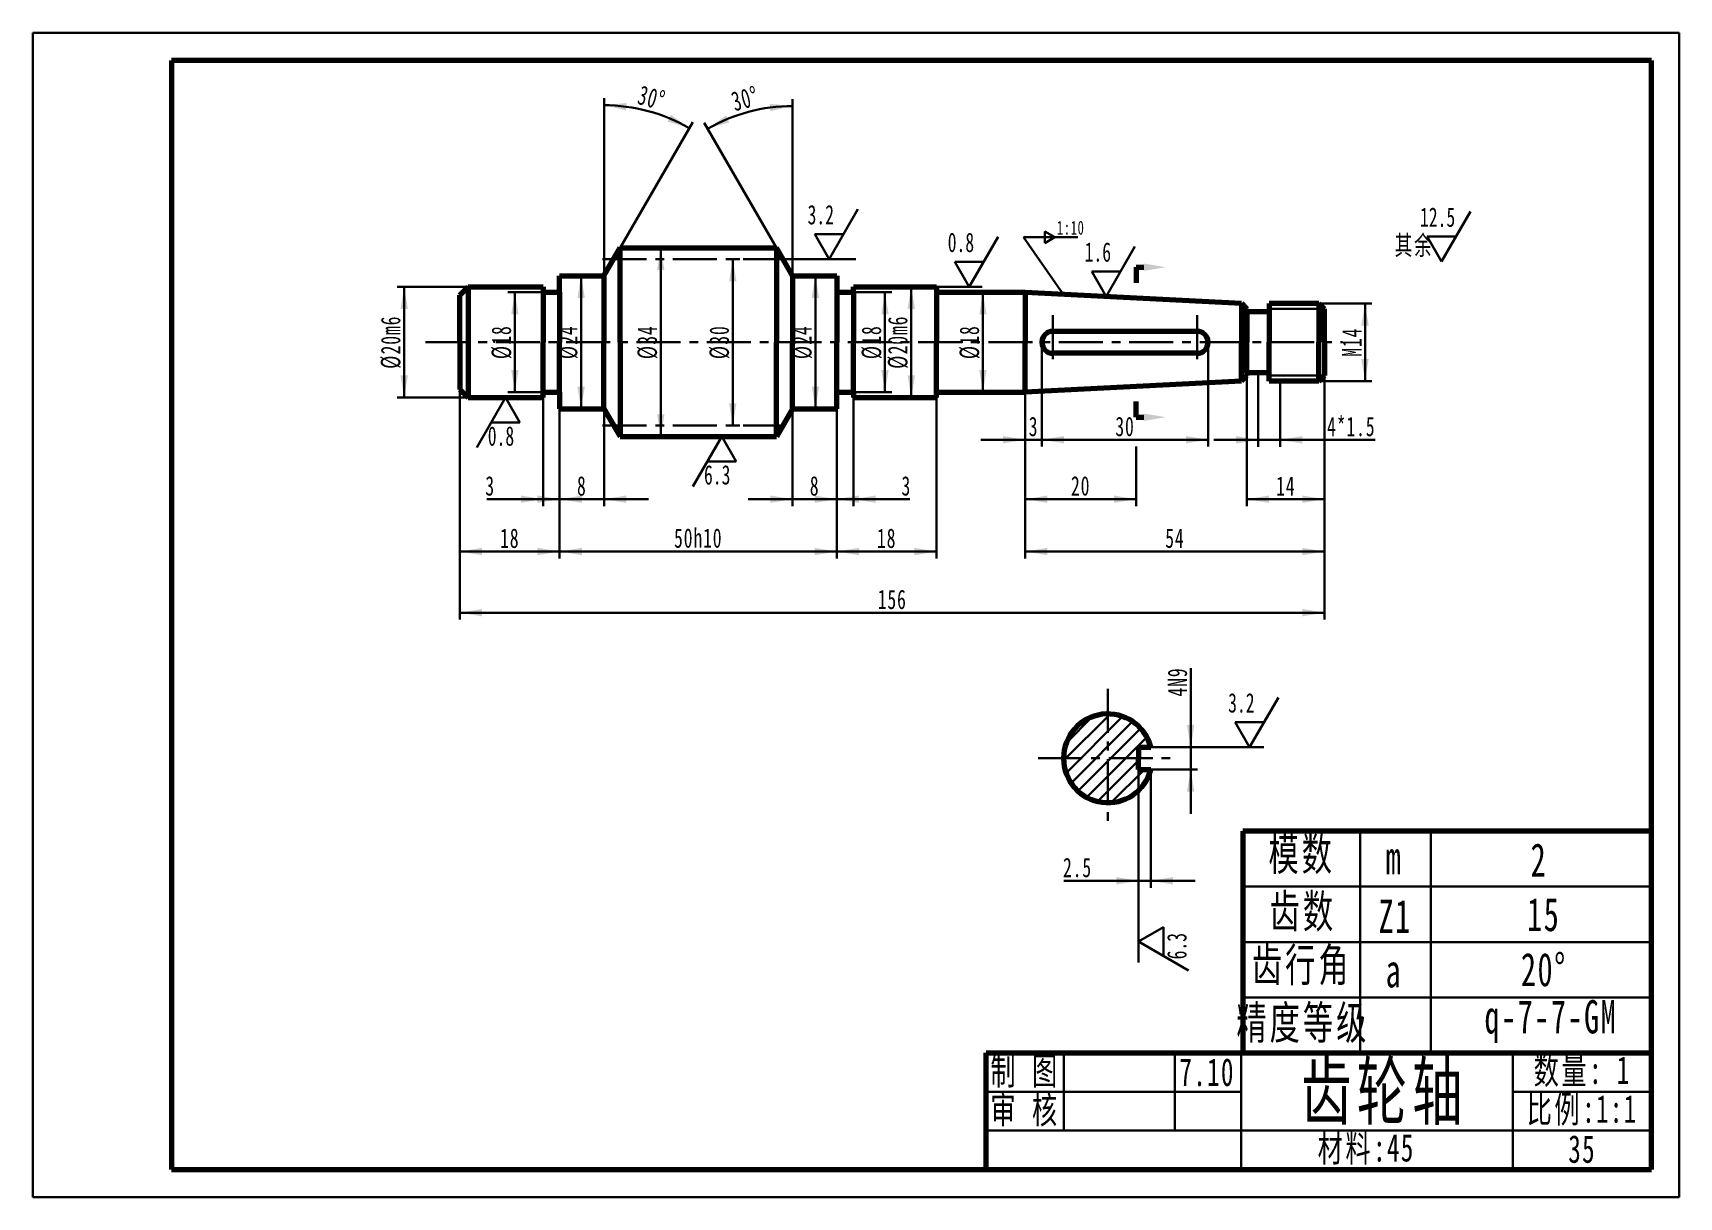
# Model space of a CAD drawing. Header units: millimetres. Extents: x -46 to 251, y 80 to 290.
import ezdxf

# ---------------------------------------------------------------- set-up
doc = ezdxf.new("R2010")
doc.units = ezdxf.units.MM
doc.header["$LTSCALE"] = 0.125
doc.linetypes.add('CENTERX2', pattern=[101.599999, 63.5, -12.7, 12.7, -12.7])
for name, color, linetype, lineweight in [('文字', 6, 'Continuous', 30), ('标注线', 3, 'Continuous', 30), ('点划线', 3, 'CENTERX2', 30), ('粗实线', 7, 'Continuous', 70), ('细实线', 2, 'Continuous', 30)]:
    doc.layers.add(name, color=color, linetype=linetype, lineweight=lineweight)
doc.styles.add('标准', font='', dxfattribs={"width": 0.667})
doc.styles.get('标准').set_extended_font_data('宋体')
doc.dimstyles.new('ISO-25', dxfattribs={"dimtxt": 3.5, "dimasz": 4, "dimexe": 1.25, "dimexo": 0, "dimtad": 1, "dimdsep": 46, "dimtxsty": '标准', "dimcen": 2.5, "dimdle": 8, "dimadec": 0, "dimazin": 0, "dimtfac": 1, "dimtmove": 0, "dimatfit": 3, "dimfxl": 1, "dimarcsym": 0})

# ---------------------------------------------------------------- blocks, each defined once
blk = doc.blocks.new('*X3')
at = {"layer": '标注线', "linetype": 'Continuous'}
for points in [[(57.36, 277.37), (61.3, 276.45), (61.43, 277.78)], [(72.74, 273.25), (68.86, 274.43), (69.41, 275.64)]]:
    blk.add_hatch(color=0, dxfattribs=at).paths.add_polyline_path(points, flags=0)
at = {"layer": '标注线', "color": 0, "linetype": 'Continuous'}
for p, q in [((57.36, 246.62), (57.36, 278.62)), ((60.25, 251.62), (73.36, 274.34))]:
    blk.add_line(p, q, dxfattribs=at)
for start, end in [(75, 90), (60, 75)]:
    blk.add_arc((57.36, 246.62), 30.75, start, end, dxfattribs=at)
at = {"layer": '标注线', "color": 0, "insert": (65.95, 278.7), "char_height": 3.5, "width": 9.3276, "attachment_point": 5, "rotation": 345, "line_spacing_factor": 1.15057, "style": '标准'}
blk.add_mtext('\\T1.1;30%%D', dxfattribs=at)
blk = doc.blocks.new('*X4')
at = {"layer": '标注线', "linetype": 'Continuous'}
for points in [[(91.36, 277.22), (87.41, 276.3), (87.28, 277.62)], [(76.06, 273.12), (79.94, 274.29), (79.39, 275.51)]]:
    blk.add_hatch(color=0, dxfattribs=at).paths.add_polyline_path(points, flags=0)
at = {"layer": '标注线', "color": 0, "linetype": 'Continuous'}
for p, q in [((91.36, 246.62), (91.36, 278.47)), ((88.47, 251.62), (75.43, 274.21))]:
    blk.add_line(p, q, dxfattribs=at)
for start, end in [(90, 105), (105, 120)]:
    blk.add_arc((91.36, 246.62), 30.6, start, end, dxfattribs=at)
at = {"layer": '标注线', "color": 0, "insert": (82.8, 278.55), "char_height": 3.5, "width": 9.3276, "attachment_point": 5, "rotation": 15, "line_spacing_factor": 1.15057, "style": '标准'}
blk.add_mtext('\\T1.1;30%%D', dxfattribs=at)
blk = doc.blocks.new('*X5')
at = {"layer": '标注线', "linetype": 'Continuous'}
for points in [[(21.31, 244.62), (20.64, 240.62), (21.98, 240.62)], [(21.31, 224.62), (20.64, 228.62), (21.98, 228.62)]]:
    blk.add_hatch(color=0, dxfattribs=at).paths.add_polyline_path(points, flags=0)
at = {"layer": '标注线', "color": 0, "linetype": 'Continuous'}
for p, q in [((32.86, 244.62), (20.06, 244.62)), ((21.31, 224.62), (21.31, 244.62)), ((32.86, 224.62), (20.06, 224.62))]:
    blk.add_line(p, q, dxfattribs=at)
at = {"layer": '标注线', "color": 0, "insert": (18.93, 234.62), "char_height": 3.5, "width": 17.3583, "attachment_point": 5, "rotation": 90, "line_spacing_factor": 1.15057, "style": '标准'}
blk.add_mtext('\\T1.1;%%C20m6', dxfattribs=at)
blk = doc.blocks.new('*X6')
at = {"layer": '标注线', "linetype": 'Continuous'}
for points in [[(41.28, 243.62), (41.95, 239.62), (40.62, 239.62)], [(41.28, 225.62), (41.95, 229.62), (40.62, 229.62)]]:
    blk.add_hatch(color=0, dxfattribs=at).paths.add_polyline_path(points, flags=0)
at = {"layer": '标注线', "color": 0, "linetype": 'Continuous'}
for p, q in [((46.36, 243.62), (40.03, 243.62)), ((41.28, 243.62), (41.28, 225.62)), ((46.36, 225.62), (40.03, 225.62))]:
    blk.add_line(p, q, dxfattribs=at)
at = {"layer": '标注线', "color": 0, "insert": (38.91, 234.62), "char_height": 3.5, "width": 10.028, "attachment_point": 5, "rotation": 90, "line_spacing_factor": 1.15057, "style": '标准'}
blk.add_mtext('\\T1.1;%%C18', dxfattribs=at)
blk = doc.blocks.new('*X7')
at = {"layer": '标注线', "linetype": 'Continuous'}
for points in [[(53.23, 246.62), (53.9, 242.62), (52.57, 242.62)], [(53.23, 222.62), (53.9, 226.62), (52.57, 226.62)]]:
    blk.add_hatch(color=0, dxfattribs=at).paths.add_polyline_path(points, flags=0)
at = {"layer": '标注线', "color": 0, "linetype": 'Continuous'}
for p, q in [((53.08, 246.62), (54.48, 246.62)), ((53.23, 246.62), (53.23, 222.62)), ((53.08, 222.62), (54.48, 222.62))]:
    blk.add_line(p, q, dxfattribs=at)
at = {"layer": '标注线', "color": 0, "insert": (50.86, 234.62), "char_height": 3.5, "width": 10.1836, "attachment_point": 5, "rotation": 90, "line_spacing_factor": 1.15057, "style": '标准'}
blk.add_mtext('\\T1.1;%%C24', dxfattribs=at)
blk = doc.blocks.new('*X8')
at = {"layer": '标注线', "linetype": 'Continuous'}
for points in [[(67.61, 251.62), (68.27, 247.62), (66.94, 247.62)], [(67.61, 217.62), (68.27, 221.62), (66.94, 221.62)]]:
    blk.add_hatch(color=0, dxfattribs=at).paths.add_polyline_path(points, flags=0)
at = {"layer": '标注线', "color": 0, "linetype": 'Continuous'}
blk.add_line((67.61, 251.62), (67.61, 217.62), dxfattribs=at)
at = {"layer": '标注线', "color": 0, "insert": (65.23, 234.62), "char_height": 3.5, "width": 10.1836, "attachment_point": 5, "rotation": 90, "line_spacing_factor": 1.15057, "style": '标准'}
blk.add_mtext('\\T1.1;%%C34', dxfattribs=at)
blk = doc.blocks.new('*X9')
at = {"layer": '标注线', "linetype": 'Continuous'}
for points in [[(80.6, 249.62), (81.26, 245.62), (79.93, 245.62)], [(80.6, 219.62), (81.26, 223.62), (79.93, 223.62)]]:
    blk.add_hatch(color=0, dxfattribs=at).paths.add_polyline_path(points, flags=0)
at = {"layer": '标注线', "color": 0, "linetype": 'Continuous'}
for p, q in [((80.44, 249.62), (81.85, 249.62)), ((80.6, 249.62), (80.6, 219.62)), ((80.44, 219.62), (81.85, 219.62))]:
    blk.add_line(p, q, dxfattribs=at)
at = {"layer": '标注线', "color": 0, "insert": (78.22, 234.62), "char_height": 3.5, "width": 10.0799, "attachment_point": 5, "rotation": 90, "line_spacing_factor": 1.15057, "style": '标准'}
blk.add_mtext('\\T1.1;%%C30', dxfattribs=at)
blk = doc.blocks.new('*X10')
at = {"layer": '标注线', "linetype": 'Continuous'}
for points in [[(95.5, 246.62), (96.17, 242.62), (94.83, 242.62)], [(95.5, 222.62), (96.17, 226.62), (94.83, 226.62)]]:
    blk.add_hatch(color=0, dxfattribs=at).paths.add_polyline_path(points, flags=0)
at = {"layer": '标注线', "color": 0, "linetype": 'Continuous'}
for p, q in [((95.35, 246.62), (96.75, 246.62)), ((95.5, 246.62), (95.5, 222.62)), ((95.35, 222.62), (96.75, 222.62))]:
    blk.add_line(p, q, dxfattribs=at)
at = {"layer": '标注线', "color": 0, "insert": (93.13, 234.62), "char_height": 3.5, "width": 10.1836, "attachment_point": 5, "rotation": 90, "line_spacing_factor": 1.15057, "style": '标准'}
blk.add_mtext('\\T1.1;%%C24', dxfattribs=at)
blk = doc.blocks.new('*X11')
at = {"layer": '标注线', "linetype": 'Continuous'}
for points in [[(108.05, 243.62), (108.72, 239.62), (107.39, 239.62)], [(108.05, 225.62), (108.72, 229.62), (107.39, 229.62)]]:
    blk.add_hatch(color=0, dxfattribs=at).paths.add_polyline_path(points, flags=0)
at = {"layer": '标注线', "color": 0, "linetype": 'Continuous'}
for p, q in [((102.36, 243.62), (109.3, 243.62)), ((108.05, 243.62), (108.05, 225.62)), ((102.36, 225.62), (109.3, 225.62))]:
    blk.add_line(p, q, dxfattribs=at)
at = {"layer": '标注线', "color": 0, "insert": (105.68, 234.62), "char_height": 3.5, "width": 10.028, "attachment_point": 5, "rotation": 90, "line_spacing_factor": 1.15057, "style": '标准'}
blk.add_mtext('\\T1.1;%%C18', dxfattribs=at)
blk = doc.blocks.new('*X12')
at = {"layer": '标注线', "linetype": 'Continuous'}
for points in [[(125.72, 243.62), (126.39, 239.62), (125.06, 239.62)], [(125.72, 225.62), (126.39, 229.62), (125.06, 229.62)]]:
    blk.add_hatch(color=0, dxfattribs=at).paths.add_polyline_path(points, flags=0)
at = {"layer": '标注线', "color": 0, "linetype": 'Continuous'}
for p, q in [((125.57, 243.62), (126.97, 243.62)), ((125.72, 243.62), (125.72, 225.62)), ((125.57, 225.62), (126.97, 225.62))]:
    blk.add_line(p, q, dxfattribs=at)
at = {"layer": '标注线', "color": 0, "insert": (123.35, 234.62), "char_height": 3.5, "width": 10.028, "attachment_point": 5, "rotation": 90, "line_spacing_factor": 1.15057, "style": '标准'}
blk.add_mtext('\\T1.1;%%C18', dxfattribs=at)
blk = doc.blocks.new('*X13')
at = {"layer": '标注线', "linetype": 'Continuous'}
for points in [[(136.36, 217.03), (140.36, 217.69), (140.36, 216.36)], [(166.36, 217.03), (162.36, 217.69), (162.36, 216.36)]]:
    blk.add_hatch(color=0, dxfattribs=at).paths.add_polyline_path(points, flags=0)
at = {"layer": '标注线', "color": 0, "linetype": 'Continuous'}
for p, q in [((136.36, 234.62), (136.36, 215.78)), ((166.36, 234.62), (166.36, 215.78)), ((136.36, 217.03), (166.36, 217.03))]:
    blk.add_line(p, q, dxfattribs=at)
at = {"layer": '标注线', "color": 0, "insert": (151.36, 219.4), "char_height": 3.5, "width": 7, "attachment_point": 5, "line_spacing_factor": 1.15057, "style": '标准'}
blk.add_mtext('\\T1.1;30', dxfattribs=at)
blk = doc.blocks.new('*X14')
at = {"layer": '标注线', "linetype": 'Continuous'}
for points in [[(173.36, 206.3), (177.36, 206.97), (177.36, 205.64)], [(187.36, 206.3), (183.36, 206.97), (183.36, 205.64)]]:
    blk.add_hatch(color=0, dxfattribs=at).paths.add_polyline_path(points, flags=0)
at = {"layer": '标注线', "color": 0, "linetype": 'Continuous'}
for p, q in [((173.36, 229.12), (173.36, 205.05)), ((187.36, 228.62), (187.36, 205.05)), ((173.36, 206.3), (187.36, 206.3))]:
    blk.add_line(p, q, dxfattribs=at)
at = {"layer": '标注线', "color": 0, "insert": (180.36, 208.68), "char_height": 3.5, "width": 7, "attachment_point": 5, "line_spacing_factor": 1.15057, "style": '标准'}
blk.add_mtext('\\T1.1;14', dxfattribs=at)
blk = doc.blocks.new('*X15')
at = {"layer": '标注线', "linetype": 'Continuous'}
for points in [[(175.36, 217.01), (171.36, 217.68), (171.36, 216.34)], [(179.36, 217.01), (183.36, 217.68), (183.36, 216.34)]]:
    blk.add_hatch(color=0, dxfattribs=at).paths.add_polyline_path(points, flags=0)
at = {"layer": '标注线', "color": 0, "linetype": 'Continuous'}
for p, q in [((175.36, 229.12), (175.36, 215.76)), ((179.36, 227.62), (179.36, 215.76)), ((167.36, 217.01), (196.5, 217.01))]:
    blk.add_line(p, q, dxfattribs=at)
at = {"layer": '标注线', "color": 0, "insert": (192.18, 219.39), "char_height": 3.5, "width": 17.2805, "attachment_point": 5, "line_spacing_factor": 1.15057, "style": '标准'}
blk.add_mtext('\\T1.1;4*1.5', dxfattribs=at)
blk = doc.blocks.new('*X16')
at = {"layer": '标注线', "linetype": 'Continuous'}
for points in [[(133.36, 217.03), (129.36, 217.69), (129.36, 216.36)], [(136.36, 217.03), (140.36, 217.69), (140.36, 216.36)]]:
    blk.add_hatch(color=0, dxfattribs=at).paths.add_polyline_path(points, flags=0)
at = {"layer": '标注线', "color": 0, "linetype": 'Continuous'}
for p, q in [((133.36, 225.62), (133.36, 215.78)), ((136.36, 225.62), (136.36, 215.78)), ((125.36, 217.03), (144.36, 217.03))]:
    blk.add_line(p, q, dxfattribs=at)
at = {"layer": '标注线', "color": 0, "insert": (134.86, 219.4), "char_height": 3.5, "width": 7, "attachment_point": 5, "line_spacing_factor": 1.15057, "style": '标准'}
blk.add_mtext('\\T1.1;3', dxfattribs=at)
blk = doc.blocks.new('*X17')
at = {"layer": '标注线', "linetype": 'Continuous'}
for points in [[(99.36, 206.3), (95.36, 206.97), (95.36, 205.64)], [(102.36, 206.3), (106.36, 206.97), (106.36, 205.64)]]:
    blk.add_hatch(color=0, dxfattribs=at).paths.add_polyline_path(points, flags=0)
at = {"layer": '标注线', "color": 0, "linetype": 'Continuous'}
for p, q in [((102.36, 224.62), (102.36, 205.05)), ((99.36, 222.62), (99.36, 205.05)), ((91.36, 206.3), (112.52, 206.3))]:
    blk.add_line(p, q, dxfattribs=at)
at = {"layer": '标注线', "color": 0, "insert": (111.9, 208.68), "char_height": 3.5, "width": 7, "attachment_point": 5, "line_spacing_factor": 1.15057, "style": '标准'}
blk.add_mtext('\\T1.1;3', dxfattribs=at)
blk = doc.blocks.new('*X18')
at = {"layer": '标注线', "linetype": 'Continuous'}
for points in [[(133.36, 206.3), (137.36, 206.97), (137.36, 205.64)], [(153.36, 206.3), (149.36, 206.97), (149.36, 205.64)]]:
    blk.add_hatch(color=0, dxfattribs=at).paths.add_polyline_path(points, flags=0)
at = {"layer": '标注线', "color": 0, "linetype": 'Continuous'}
for p, q in [((133.36, 215.78), (133.36, 205.05)), ((153.36, 215.78), (153.36, 205.05)), ((133.36, 206.3), (153.36, 206.3))]:
    blk.add_line(p, q, dxfattribs=at)
at = {"layer": '标注线', "color": 0, "insert": (143.36, 208.68), "char_height": 3.5, "width": 7, "attachment_point": 5, "line_spacing_factor": 1.15057, "style": '标准'}
blk.add_mtext('\\T1.1;20', dxfattribs=at)
blk = doc.blocks.new('*X19')
at = {"layer": '标注线', "linetype": 'Continuous'}
for points in [[(194.66, 241.62), (195.33, 237.62), (193.99, 237.62)], [(194.66, 227.62), (195.33, 231.62), (193.99, 231.62)]]:
    blk.add_hatch(color=0, dxfattribs=at).paths.add_polyline_path(points, flags=0)
at = {"layer": '标注线', "color": 0, "linetype": 'Continuous'}
for p, q in [((186.36, 241.62), (195.91, 241.62)), ((194.66, 241.62), (194.66, 227.62)), ((186.36, 227.62), (195.91, 227.62))]:
    blk.add_line(p, q, dxfattribs=at)
at = {"layer": '标注线', "color": 0, "insert": (192.28, 234.62), "char_height": 3.5, "width": 10.3133, "attachment_point": 5, "rotation": 90, "line_spacing_factor": 1.15057, "style": '标准'}
blk.add_mtext('\\T1.1;M14', dxfattribs=at)
blk = doc.blocks.new('*X20')
at = {"layer": '标注线', "linetype": 'Continuous'}
for points in [[(91.36, 206.3), (87.36, 206.97), (87.36, 205.64)], [(99.36, 206.3), (103.36, 206.97), (103.36, 205.64)]]:
    blk.add_hatch(color=0, dxfattribs=at).paths.add_polyline_path(points, flags=0)
at = {"layer": '标注线', "color": 0, "linetype": 'Continuous'}
for p, q in [((91.36, 222.62), (91.36, 205.05)), ((99.36, 222.62), (99.36, 205.05)), ((83.36, 206.3), (107.36, 206.3))]:
    blk.add_line(p, q, dxfattribs=at)
at = {"layer": '标注线', "color": 0, "insert": (95.36, 208.68), "char_height": 3.5, "width": 7, "attachment_point": 5, "line_spacing_factor": 1.15057, "style": '标准'}
blk.add_mtext('\\T1.1;8', dxfattribs=at)
blk = doc.blocks.new('*X21')
at = {"layer": '标注线', "linetype": 'Continuous'}
for points in [[(99.36, 196.86), (103.36, 197.53), (103.36, 196.2)], [(117.36, 196.86), (113.36, 197.53), (113.36, 196.2)]]:
    blk.add_hatch(color=0, dxfattribs=at).paths.add_polyline_path(points, flags=0)
at = {"layer": '标注线', "color": 0, "linetype": 'Continuous'}
for p, q in [((117.36, 224.62), (117.36, 195.61)), ((99.36, 205.05), (99.36, 195.61)), ((99.36, 196.86), (117.36, 196.86))]:
    blk.add_line(p, q, dxfattribs=at)
at = {"layer": '标注线', "color": 0, "insert": (108.36, 199.24), "char_height": 3.5, "width": 7, "attachment_point": 5, "line_spacing_factor": 1.15057, "style": '标准'}
blk.add_mtext('\\T1.1;18', dxfattribs=at)
blk = doc.blocks.new('*X22')
at = {"layer": '标注线', "linetype": 'Continuous'}
for points in [[(49.36, 206.3), (45.36, 205.64), (45.36, 206.97)], [(57.36, 206.3), (61.36, 205.64), (61.36, 206.97)]]:
    blk.add_hatch(color=0, dxfattribs=at).paths.add_polyline_path(points, flags=0)
at = {"layer": '标注线', "color": 0, "linetype": 'Continuous'}
for p, q in [((49.36, 222.62), (49.36, 205.05)), ((57.36, 222.62), (57.36, 205.05)), ((65.36, 206.3), (41.36, 206.3))]:
    blk.add_line(p, q, dxfattribs=at)
at = {"layer": '标注线', "color": 0, "insert": (53.36, 208.68), "char_height": 3.5, "width": 7, "attachment_point": 5, "line_spacing_factor": 1.15057, "style": '标准'}
blk.add_mtext('\\T1.1;8', dxfattribs=at)
blk = doc.blocks.new('*X23')
at = {"layer": '标注线', "linetype": 'Continuous'}
for points in [[(46.36, 206.3), (42.36, 205.64), (42.36, 206.97)], [(49.36, 206.3), (53.36, 205.64), (53.36, 206.97)]]:
    blk.add_hatch(color=0, dxfattribs=at).paths.add_polyline_path(points, flags=0)
at = {"layer": '标注线', "color": 0, "linetype": 'Continuous'}
for p, q in [((46.36, 224.62), (46.36, 205.05)), ((49.36, 225.62), (49.36, 205.05)), ((57.36, 206.3), (36.19, 206.3))]:
    blk.add_line(p, q, dxfattribs=at)
at = {"layer": '标注线', "color": 0, "insert": (36.82, 208.68), "char_height": 3.5, "width": 7, "attachment_point": 5, "line_spacing_factor": 1.15057, "style": '标准'}
blk.add_mtext('\\T1.1;3', dxfattribs=at)
blk = doc.blocks.new('*X24')
at = {"layer": '标注线', "linetype": 'Continuous'}
for points in [[(31.36, 196.86), (35.36, 197.53), (35.36, 196.2)], [(49.36, 196.86), (45.36, 197.53), (45.36, 196.2)]]:
    blk.add_hatch(color=0, dxfattribs=at).paths.add_polyline_path(points, flags=0)
at = {"layer": '标注线', "color": 0, "linetype": 'Continuous'}
for p, q in [((31.36, 226.12), (31.36, 195.61)), ((49.36, 225.62), (49.36, 195.61)), ((31.36, 196.86), (49.36, 196.86))]:
    blk.add_line(p, q, dxfattribs=at)
at = {"layer": '标注线', "color": 0, "insert": (40.36, 199.24), "char_height": 3.5, "width": 7, "attachment_point": 5, "line_spacing_factor": 1.15057, "style": '标准'}
blk.add_mtext('\\T1.1;18', dxfattribs=at)
blk = doc.blocks.new('*X25')
at = {"layer": '标注线', "linetype": 'Continuous'}
for points in [[(133.36, 196.86), (137.36, 197.53), (137.36, 196.2)], [(187.36, 196.86), (183.36, 197.53), (183.36, 196.2)]]:
    blk.add_hatch(color=0, dxfattribs=at).paths.add_polyline_path(points, flags=0)
at = {"layer": '标注线', "color": 0, "linetype": 'Continuous'}
for p, q in [((133.36, 206.3), (133.36, 195.61)), ((187.36, 205.05), (187.36, 195.61)), ((133.36, 196.86), (187.36, 196.86))]:
    blk.add_line(p, q, dxfattribs=at)
at = {"layer": '标注线', "color": 0, "insert": (160.36, 199.24), "char_height": 3.5, "width": 7, "attachment_point": 5, "line_spacing_factor": 1.15057, "style": '标准'}
blk.add_mtext('\\T1.1;54', dxfattribs=at)
blk = doc.blocks.new('*X26')
at = {"layer": '标注线', "linetype": 'Continuous'}
for points in [[(49.36, 196.86), (53.36, 197.53), (53.36, 196.2)], [(99.36, 196.86), (95.36, 197.53), (95.36, 196.2)]]:
    blk.add_hatch(color=0, dxfattribs=at).paths.add_polyline_path(points, flags=0)
at = {"layer": '标注线', "color": 0, "linetype": 'Continuous'}
blk.add_line((49.36, 196.86), (99.36, 196.86), dxfattribs=at)
at = {"layer": '标注线', "color": 0, "insert": (74.36, 199.27), "char_height": 3.5, "width": 17.2027, "attachment_point": 5, "line_spacing_factor": 1.15057, "style": '标准'}
blk.add_mtext('\\T1.1;50h10', dxfattribs=at)
blk = doc.blocks.new('*X27')
at = {"layer": '标注线', "linetype": 'Continuous'}
for points in [[(31.36, 185.83), (35.36, 185.17), (35.36, 186.5)], [(187.36, 185.83), (183.36, 185.17), (183.36, 186.5)]]:
    blk.add_hatch(color=0, dxfattribs=at).paths.add_polyline_path(points, flags=0)
at = {"layer": '标注线', "color": 0, "linetype": 'Continuous'}
for p, q in [((31.36, 195.61), (31.36, 184.58)), ((187.36, 195.61), (187.36, 184.58)), ((187.36, 185.83), (31.36, 185.83))]:
    blk.add_line(p, q, dxfattribs=at)
at = {"layer": '标注线', "color": 0, "insert": (109.36, 188.21), "char_height": 3.5, "width": 9.5092, "attachment_point": 5, "line_spacing_factor": 1.15057, "style": '标准'}
blk.add_mtext('\\T1.1;156', dxfattribs=at)
blk = doc.blocks.new('*X28')
at = {"layer": '标注线', "linetype": 'Continuous'}
for points in [[(112.8, 244.62), (113.46, 240.62), (112.13, 240.62)], [(112.8, 224.62), (113.46, 228.62), (112.13, 228.62)]]:
    blk.add_hatch(color=0, dxfattribs=at).paths.add_polyline_path(points, flags=0)
at = {"layer": '标注线', "color": 0, "linetype": 'Continuous'}
blk.add_line((112.8, 244.62), (112.8, 224.62), dxfattribs=at)
at = {"layer": '标注线', "color": 0, "insert": (110.42, 234.62), "char_height": 3.5, "width": 17.3583, "attachment_point": 5, "rotation": 90, "line_spacing_factor": 1.15057, "style": '标准'}
blk.add_mtext('\\T1.1;%%C20m6', dxfattribs=at)
blk = doc.blocks.new('*X29')
at = {"layer": '标注线', "linetype": 'Continuous'}
for points in [[(163.21, 161.56), (162.54, 165.56), (163.87, 165.56)], [(163.21, 157.56), (162.54, 153.56), (163.87, 153.56)]]:
    blk.add_hatch(color=0, dxfattribs=at).paths.add_polyline_path(points, flags=0)
at = {"layer": '标注线', "color": 0, "linetype": 'Continuous'}
for p, q in [((163.21, 149.56), (163.21, 175.82)), ((156.01, 161.56), (164.46, 161.56)), ((156.01, 157.56), (164.46, 157.56))]:
    blk.add_line(p, q, dxfattribs=at)
at = {"layer": '标注线', "color": 0, "insert": (160.83, 173.32), "char_height": 3.5, "width": 10.028, "attachment_point": 5, "rotation": 90, "line_spacing_factor": 1.15057, "style": '标准'}
blk.add_mtext('\\T1.1;4N9', dxfattribs=at)
blk = doc.blocks.new('*X30')
at = {"layer": '标注线', "linetype": 'Continuous'}
for points in [[(153.79, 137.46), (149.79, 136.8), (149.79, 138.13)], [(156.01, 137.46), (160.01, 136.8), (160.01, 138.13)]]:
    blk.add_hatch(color=0, dxfattribs=at).paths.add_polyline_path(points, flags=0)
at = {"layer": '标注线', "color": 0, "linetype": 'Continuous'}
for p, q in [((153.79, 157.56), (153.79, 136.21)), ((156.01, 157.56), (156.01, 136.21)), ((164.01, 137.46), (140.32, 137.46))]:
    blk.add_line(p, q, dxfattribs=at)
at = {"layer": '标注线', "color": 0, "insert": (142.79, 139.84), "char_height": 3.5, "width": 9.8723, "attachment_point": 5, "line_spacing_factor": 1.15057, "style": '标准'}
blk.add_mtext('\\T1.1;2.5', dxfattribs=at)
blk = doc.blocks.new('新块3')
at = {"layer": '标注线'}
for p, q in [((0, 0), (5.2, 9)), ((2.6, 4.5), (-2.6, 4.5)), ((-2.6, 4.5), (0, 0))]:
    blk.add_line(p, q, dxfattribs=at)
at = {"layer": '标注线', "style": '标准', "width": 0.667}
blk.add_attdef('CCD', (-3.88, 6.26), '', height=3.5, dxfattribs=at)
blk = doc.blocks.new('新块1')
at = {"layer": '标注线'}
for p, q in [((0, 0), (-5.2, -9)), ((2.6, -4.5), (0, 0)), ((-2.6, -4.5), (2.6, -4.5))]:
    blk.add_line(p, q, dxfattribs=at)
at = {"layer": '标注线', "style": '标准', "width": 0.667}
blk.add_attdef('CCD', (-3.21, -8.67), '', height=3.5, dxfattribs=at)
blk = doc.blocks.new('新块2')
at = {"layer": '标注线'}
for p, q in [((4.5, 2.6), (0, 0)), ((0, 0), (9, -5.2)), ((4.5, -2.6), (4.5, 2.6))]:
    blk.add_line(p, q, dxfattribs=at)
at = {"layer": '标注线', "style": '标准', "width": 0.667}
blk.add_attdef('CCD', (8.67, -3.21), '', height=3.5, rotation=90, dxfattribs=at)

msp = doc.modelspace()

# ---------------------------------------------------------------- hatches: boundary and pattern name
at = {"layer": '粗实线'}
for points in [[(154.741, 247.485), (154.741, 248.818), (158.741, 248.151)], [(154.741, 221.756), (154.741, 220.423), (158.741, 221.089)]]:
    msp.add_hatch(color=256, dxfattribs=at).paths.add_polyline_path(points, flags=0)
at = {"layer": '细实线'}
h = msp.add_hatch(dxfattribs=at)
h.set_pattern_fill('ANSI31', color=256, scale=0.6, style=0)
edge = h.paths.add_edge_path(flags=0)
edge.add_arc((148.268, 159.558), 8, 90, 180)
edge.add_line((140.268, 159.558), (148.268, 159.558))
edge.add_line((148.268, 159.558), (148.268, 167.558))
edge = h.paths.add_edge_path(flags=0)
edge.add_line((148.268, 159.558), (153.768, 159.558))
edge.add_line((153.768, 159.558), (153.768, 161.558))
edge.add_line((153.768, 161.558), (156.014, 161.558))
edge.add_arc((148.268, 159.558), 8, 14.47751, 90)
edge.add_line((148.268, 167.558), (148.268, 159.558))
edge = h.paths.add_edge_path(flags=0)
edge.add_line((148.268, 159.558), (140.268, 159.558))
edge.add_arc((148.268, 159.558), 8, 180, 270)
edge.add_line((148.268, 151.558), (148.268, 159.558))
edge = h.paths.add_edge_path(flags=0)
edge.add_line((153.768, 157.558), (153.768, 159.558))
edge.add_line((153.768, 159.558), (148.268, 159.558))
edge.add_line((148.268, 159.558), (148.268, 151.558))
edge.add_arc((148.268, 159.558), 8, 270, 345.52249)
edge.add_line((156.014, 157.558), (153.768, 157.558))

# ---------------------------------------------------------------- linework, layer by layer
at = {"layer": '标注线'}
for p, q in [((140.206, 243.278), (133.073, 253.55)), ((133.073, 253.55), (142.825, 253.55)), ((136.896, 254.59), (136.896, 253.55)), ((136.896, 254.59), (138.72, 253.55)), ((136.896, 252.509), (138.72, 253.55)), ((136.896, 252.509), (136.896, 253.55)), ((89.121, 249.62), (102.813, 249.62)), ((117.359, 244.62), (125.569, 244.62)), ((164.458, 161.558), (176.431, 161.558)), ((153.785, 136.214), (153.785, 122.752))]:
    msp.add_line(p, q, dxfattribs=at)
at = {"layer": '点划线'}
for p, q in [((57.096, 249.62), (89.121, 249.62)), ((138.359, 239.473), (138.359, 230.557)), ((164.359, 239.473), (164.359, 230.557)), ((25.139, 234.62), (190.604, 234.62)), ((57.096, 219.62), (89.121, 219.62)), ((148.268, 172.092), (148.268, 148.276)), ((135.719, 159.558), (159.981, 159.558))]:
    msp.add_line(p, q, dxfattribs=at)
at = {"layer": '粗实线'}
for p, q in [((246.325, 285.412), (-20.675, 285.412)), ((-20.675, 285.412), (-20.675, 85.412)), ((246.325, 85.412), (246.325, 285.412)), ((57.359, 246.62), (60.246, 251.62)), ((60.246, 234.62), (60.246, 251.62)), ((60.246, 251.62), (88.472, 251.62)), ((91.359, 246.62), (88.472, 251.62)), ((88.472, 251.62), (88.472, 234.62)), ((49.359, 243.62), (49.359, 246.62)), ((49.359, 246.62), (57.359, 246.62)), ((57.359, 246.62), (57.359, 234.62)), ((91.359, 246.62), (91.359, 234.62)), ((91.359, 246.62), (99.359, 246.62)), ((99.359, 246.62), (99.359, 243.62)), ((153.359, 248.151), (154.741, 248.151)), ((153.359, 248.151), (153.359, 245.312)), ((31.359, 243.12), (32.859, 244.62)), ((32.859, 244.62), (46.359, 244.62)), ((32.859, 244.62), (32.859, 224.62)), ((46.359, 244.62), (46.359, 243.62)), ((46.359, 243.62), (49.359, 243.62)), ((46.359, 243.62), (46.359, 234.62)), ((49.359, 243.62), (49.359, 234.62)), ((99.359, 243.62), (102.359, 243.62)), ((99.359, 243.62), (99.359, 234.62)), ((102.359, 243.62), (102.359, 244.62)), ((102.359, 244.62), (117.359, 244.62)), ((102.359, 243.62), (102.359, 234.62)), ((117.359, 244.62), (117.359, 243.62)), ((117.359, 243.62), (133.359, 243.62)), ((117.359, 243.62), (117.359, 234.62)), ((133.359, 243.62), (133.359, 234.62)), ((133.359, 243.62), (172.36, 241.668)), ((31.359, 234.62), (31.359, 243.12)), ((172.36, 241.668), (173.359, 240.62)), ((172.36, 241.668), (172.36, 234.62)), ((173.359, 240.12), (173.359, 240.62)), ((186.359, 241.62), (177.359, 241.62)), ((177.359, 241.62), (177.359, 240.12)), ((186.359, 241.62), (187.359, 240.62)), ((186.359, 241.62), (186.359, 234.62)), ((187.359, 234.62), (187.359, 240.62)), ((177.359, 240.12), (173.359, 240.12)), ((173.359, 240.12), (173.359, 234.62)), ((177.359, 240.12), (177.359, 234.62)), ((138.359, 236.62), (164.359, 236.62)), ((31.359, 234.62), (31.359, 226.12)), ((46.359, 225.62), (46.359, 234.62)), ((49.359, 225.62), (49.359, 234.62)), ((57.359, 222.62), (57.359, 234.62)), ((60.246, 234.62), (60.246, 217.62)), ((88.472, 217.62), (88.472, 234.62)), ((91.359, 222.62), (91.359, 234.62)), ((99.359, 225.62), (99.359, 234.62)), ((102.359, 225.62), (102.359, 234.62)), ((117.359, 225.62), (117.359, 234.62)), ((133.359, 225.62), (133.359, 234.62)), ((164.359, 232.62), (138.359, 232.62)), ((172.36, 227.573), (172.36, 234.62)), ((173.359, 229.12), (173.359, 234.62)), ((177.359, 229.12), (177.359, 234.62)), ((186.359, 227.62), (186.359, 234.62)), ((187.359, 234.62), (187.359, 228.62)), ((177.359, 229.12), (173.359, 229.12)), ((173.359, 229.12), (173.359, 228.62)), ((177.359, 227.62), (177.359, 229.12)), ((31.359, 226.12), (32.859, 224.62)), ((172.36, 227.573), (133.359, 225.62)), ((172.36, 227.573), (173.359, 228.62)), ((186.359, 227.62), (177.359, 227.62)), ((186.359, 227.62), (187.359, 228.62)), ((32.859, 224.62), (46.359, 224.62)), ((46.359, 225.62), (49.359, 225.62)), ((46.359, 224.62), (46.359, 225.62)), ((49.359, 225.62), (49.359, 222.62)), ((99.359, 225.62), (102.359, 225.62)), ((99.359, 222.62), (99.359, 225.62)), ((102.359, 225.62), (102.359, 224.62)), ((102.359, 224.62), (117.359, 224.62)), ((117.359, 225.62), (133.359, 225.62)), ((117.359, 224.62), (117.359, 225.62)), ((153.359, 221.089), (153.359, 223.929)), ((49.359, 222.62), (57.359, 222.62)), ((57.359, 222.62), (60.246, 217.62)), ((91.359, 222.62), (88.472, 217.62)), ((91.359, 222.62), (99.359, 222.62)), ((153.359, 221.089), (154.741, 221.089)), ((60.246, 217.62), (88.472, 217.62)), ((153.768, 161.558), (153.768, 159.558)), ((153.768, 161.558), (156.014, 161.558)), ((153.768, 157.558), (153.768, 159.558)), ((153.768, 157.558), (156.014, 157.558)), ((246.325, 146.412), (172.612, 146.412)), ((172.612, 146.412), (172.612, 106.412)), ((126.325, 106.412), (246.325, 106.412)), ((126.325, 85.412), (126.325, 106.412)), ((221.325, 106.412), (246.325, 106.412)), ((221.325, 106.412), (221.325, 106.412)), ((-20.675, 85.412), (246.325, 85.412))]:
    msp.add_line(p, q, dxfattribs=at)
for centre, radius, start, end in [((138.359, 234.62), 2, 90, 270), ((164.359, 234.62), 2, 270, 90), ((148.268, 159.558), 8, 14.47751, 345.52249)]:
    msp.add_arc(centre, radius, start, end, dxfattribs=at)
at = {"layer": '细实线'}
for p, q in [((251.325, 290.412), (-45.675, 290.412)), ((-45.675, 290.412), (-45.675, 80.412)), ((251.325, 80.412), (251.325, 290.412)), ((187.359, 240.62), (177.359, 240.62)), ((187.359, 228.62), (177.359, 228.62)), ((193.804, 146.412), (193.804, 106.412)), ((206.544, 146.412), (206.544, 106.412)), ((246.325, 136.412), (172.612, 136.412)), ((246.325, 126.412), (172.612, 126.412)), ((246.325, 116.412), (172.612, 116.412)), ((140.325, 106.412), (140.325, 92.412)), ((160.325, 106.412), (160.325, 92.412)), ((172.325, 106.412), (172.325, 85.412)), ((221.325, 106.412), (221.325, 85.412)), ((126.325, 99.412), (172.325, 99.412)), ((221.325, 99.412), (246.325, 99.412)), ((246.325, 92.412), (126.325, 92.412)), ((-45.675, 80.412), (251.325, 80.412))]:
    msp.add_line(p, q, dxfattribs=at)

# ---------------------------------------------------------------- block references
at = {"layer": '标注线'}
msp.add_blockref('新块3', (208.466, 249.174), dxfattribs=at).add_auto_attribs({'CCD': '12.5'})
at = {"layer": '粗实线'}
for name, p, values in [('新块3', (97.968, 249.62), {'CCD': '3.2'}), ('新块3', (123.251, 244.62), {'CCD': '0.8'}), ('新块3', (147.958, 242.89), {'CCD': '1.6'}), ('新块1', (39.6, 224.62), {'CCD': '0.8'}), ('新块1', (78.61, 217.62), {'CCD': '6.3'}), ('新块3', (173.847, 161.558), {'CCD': '3.2'}), ('新块2', (153.785, 126.5), {'CCD': '6.3'})]:
    msp.add_blockref(name, p, dxfattribs=at).add_auto_attribs(values)

# ---------------------------------------------------------------- texts
at = {"layer": '文字', "style": '标准'}
for s, insert, char_height, width, attachment_point in [('\\T1.1;模数', (183.238, 138.657), 6, 29.0026, 8), ('\\T1.1;m', (199.879, 138.657), 6, 29.0026, 8), ('\\T1.1;2', (226.03, 138.225), 6, 29.0026, 8), ('\\T1.1;齿数', (183.454, 128.293), 6, 29.0026, 8), ('\\T1.1;Z1', (200.095, 128.077), 6, 29.0026, 8), ('\\T1.1;15', (226.894, 128.293), 6, 29.0026, 8), ('\\T1.1;齿行角', (183.238, 118.577), 6, 29.0026, 8), ('\\T1.1;a', (199.879, 118.146), 6, 29.0026, 8), ('\\T1.1;20%%D', (226.894, 118.361), 6, 29.0026, 8), ('\\T1.1;q-7-7-GM', (228.191, 108.214), 6, 29.0026, 8), ('\\T1.1;精度等级', (183.454, 108.214), 6, 29.0026, 8), ('\\T1.1;制 图', (133.325, 102.912), 5, 14, 5), ('\\T1.1;7.10', (166.166, 102.912), 5, 14, 5), ('\\T1.1;齿轮轴', (198.148, 98.958), 10, 68.57143, 5), ('\\T1.1;数量: 1', (233.825, 103.048), 5, 25, 5), ('\\T1.1;审 核', (133.325, 95.912), 5, 14, 5), ('\\T1.1;比例:1:1', (233.825, 96.048), 5, 25, 5), ('\\T1.1;材料:45', (194.857, 89.048), 5, 25, 5), ('\\T1.1;35', (233.825, 89.048), 5, 25, 5)]:
    msp.add_mtext(s, dxfattribs=dict(at, insert=insert, char_height=char_height, width=width, attachment_point=attachment_point))
at = {"layer": '标注线', "attachment_point": 1, "style": '标准'}
for s, insert, char_height, width in [('\\T1.1;1:10', (139.063, 256.527), 2.5, 4.9516), ('\\T1.1;其余', (200.011, 253.867), 3.5, 18.1623)]:
    msp.add_mtext(s, dxfattribs=dict(at, insert=insert, char_height=char_height, width=width))

# ---------------------------------------------------------------- dimensions: what is measured, and where the dimension line sits
at = {"layer": '标注线'}
for base, line1, line2, picture, middle in [((65.319, 276.327), ((57.359, 246.62), (57.359, 234.62)), ((57.359, 246.62), (60.246, 251.62)), '*X3', (65.954, 278.696)), ((83.438, 276.182), ((91.359, 246.62), (91.359, 234.62)), ((91.359, 246.62), (88.472, 251.62)), '*X4', (82.803, 278.551))]:
    dim = msp.add_angular_dim_2l(base=base, line1=line1, line2=line2, dimstyle='ISO-25', override={"dimtad": 1, "dimtih": 0, "dimtoh": 0, "dimsah": 1, "dimtdec": 0, "dimtolj": 1, "dimtzin": 8}, dxfattribs=at)
    dim.commit()
    dim.dimension.update_dxf_attribs({"geometry": picture, "text_midpoint": middle})
for base, p1, p2, text, picture, middle in [((67.606, 217.62), (67.606, 251.62), (67.606, 217.62), '%%C34', '*X8', (67.606, 234.62)), ((80.597, 219.62), (80.443, 249.62), (80.443, 219.62), '%%C30', '*X9', (80.597, 234.62)), ((95.501, 222.62), (95.347, 246.62), (95.347, 222.62), '%%C24', '*X10', (95.501, 234.62)), ((21.31, 244.62), (32.859, 224.62), (32.859, 244.62), '%%C20m6', '*X5', (21.31, 234.62)), ((41.283, 225.62), (46.359, 243.62), (46.359, 225.62), '%%C18', '*X6', (41.283, 234.62)), ((108.053, 225.62), (102.359, 243.62), (102.359, 225.62), '%%C18', '*X11', (108.053, 234.62)), ((125.724, 225.62), (125.569, 243.62), (125.569, 225.62), '%%C18', '*X12', (125.724, 234.62)), ((194.659, 227.62), (186.359, 241.62), (186.359, 227.62), 'M14', '*X19', (194.659, 234.62)), ((163.208, 161.558), (156.014, 157.558), (156.014, 161.558), '4N9', '*X29', (163.208, 173.318))]:
    dim = msp.add_linear_dim(base=base, p1=p1, p2=p2, angle=90, text=text, dimstyle='ISO-25', override={"dimsah": 1, "dimtolj": 1}, dxfattribs=at)
    dim.commit()
    dim.dimension.update_dxf_attribs({"geometry": picture, "text_midpoint": middle})
for base, p1, p2, text, picture, middle in [((53.234, 222.62), (53.075, 246.62), (53.075, 222.62), '%%C24', '*X7', (53.234, 234.62)), ((112.796, 224.62), (112.796, 244.62), (112.796, 224.62), '%%C20m6', '*X28', (112.796, 234.62))]:
    dim = msp.add_linear_dim(base=base, p1=p1, p2=p2, angle=90, text=text, dimstyle='ISO-25', override={"dimsah": 1, "dimtolj": 1}, dxfattribs=at)
    dim.commit()
    dim.dimension.update_dxf_attribs({"geometry": picture, "text_midpoint": middle, "dimtype": 160})
for base, p1, p2, picture, middle in [((166.359, 217.027), (136.359, 234.62), (166.359, 234.62), '*X13', (151.359, 217.027)), ((187.359, 206.304), (173.359, 229.12), (187.359, 228.62), '*X14', (180.359, 206.304)), ((49.359, 196.862), (31.359, 226.12), (49.359, 225.62), '*X24', (40.359, 196.862)), ((46.359, 206.304), (49.359, 225.62), (46.359, 224.62), '*X23', (36.823, 206.304)), ((102.359, 206.304), (99.359, 222.62), (102.359, 224.62), '*X17', (111.896, 206.304)), ((117.359, 196.862), (99.359, 205.054), (117.359, 224.62), '*X21', (108.359, 196.862)), ((49.359, 206.304), (57.359, 222.62), (49.359, 222.62), '*X22', (53.359, 206.304)), ((99.359, 206.304), (91.359, 222.62), (99.359, 222.62), '*X20', (95.359, 206.304)), ((153.359, 206.304), (133.359, 215.777), (153.359, 215.777), '*X18', (143.359, 206.304)), ((187.359, 196.862), (133.359, 206.304), (187.359, 205.054), '*X25', (160.359, 196.862)), ((31.359, 185.834), (187.359, 195.612), (31.359, 195.612), '*X27', (109.359, 185.834))]:
    dim = msp.add_linear_dim(base=base, p1=p1, p2=p2, dimstyle='ISO-25', override={"dimsah": 1, "dimtolj": 1, "dimtzin": 8}, dxfattribs=at)
    dim.commit()
    dim.dimension.update_dxf_attribs({"geometry": picture, "text_midpoint": middle})
for base, p1, p2, text, picture, middle in [((179.359, 217.011), (175.359, 229.12), (179.359, 227.62), '4*1.5', '*X15', (192.177, 217.011)), ((99.359, 196.862), (49.359, 196.862), (99.359, 196.862), '50h10', '*X26', (74.359, 196.862)), ((153.785, 137.464), (156.014, 157.558), (153.785, 157.558), '2.5', '*X30', (142.79, 137.464))]:
    dim = msp.add_linear_dim(base=base, p1=p1, p2=p2, text=text, dimstyle='ISO-25', override={"dimsah": 1, "dimtolj": 1}, dxfattribs=at)
    dim.commit()
    dim.dimension.update_dxf_attribs({"geometry": picture, "text_midpoint": middle})
dim = msp.add_linear_dim(base=(136.359, 217.027), p1=(133.359, 225.62), p2=(136.359, 225.62), dimstyle='ISO-25', override={"dimsah": 1, "dimtolj": 1, "dimtzin": 8}, dxfattribs=at)
dim.commit()
dim.dimension.update_dxf_attribs({"geometry": '*X16', "text_midpoint": (134.859, 217.027), "dimtype": 160})

doc.saveas('drawing.dxf')
